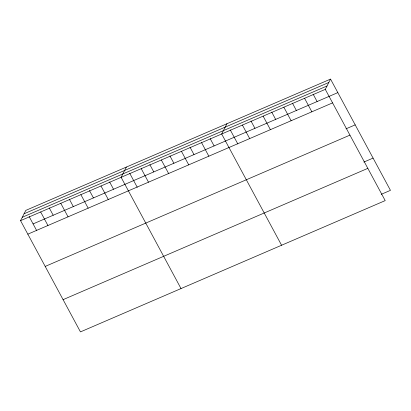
<?xml version="1.0" encoding="UTF-8"?>
<svg xmlns="http://www.w3.org/2000/svg" width="411" height="411" viewBox="0 0 411 411"><rect width="100%" height="100%" fill="white"/><g stroke="black" fill="none" stroke-linecap="round" stroke-linejoin="round"><path stroke-width="0.62" d="M330.547 79.102L325.291 89.357L385.194 200.609L80.453 331.898L20.55 220.65L25.806 210.391L330.547 79.102L390.45 190.35L381.238 194.316M126.372 167.066L121.117 177.326L181.015 288.573M226.939 123.742L221.678 133.996L281.581 245.249M24.074 213.777L328.815 82.488M22.286 217.265L327.028 85.976M20.55 220.65L325.291 89.357M33.086 223.913L337.827 92.619M27.83 234.167L332.571 102.878M345.985 128.838L355.191 124.872M45.195 266.42L349.936 135.127M363.874 162.068L373.085 158.096M63.083 299.65L367.824 168.356M313.161 94.222L317.107 101.548M304.566 98.286L311.846 111.802M292.442 103.151L296.382 110.472M283.847 107.214L291.127 120.731M271.717 112.08L275.658 119.401M263.122 116.143L270.402 129.66M250.998 121.009L254.938 128.33M242.403 125.072L249.683 138.589M230.273 129.938L237.81 143.932M210.16 138.599L214.1 145.92M201.565 142.663L208.845 156.18M190.046 147.266L193.992 154.587M181.451 151.33L188.731 164.847M169.933 155.933L173.879 163.254M161.338 159.992L168.618 173.514M149.82 164.595L153.765 171.921M141.23 168.659L148.505 182.176M129.706 173.262L137.243 187.257M109.593 181.929L113.539 189.25M101.003 185.988L108.278 199.51M89.485 190.591L93.425 197.917M80.89 194.655L88.17 208.172M69.372 199.258L73.312 206.579M60.777 203.322L68.056 216.838M49.258 207.925L53.199 215.246M40.663 211.984L47.943 225.505M29.145 216.587L36.677 230.581"/></g></svg>
